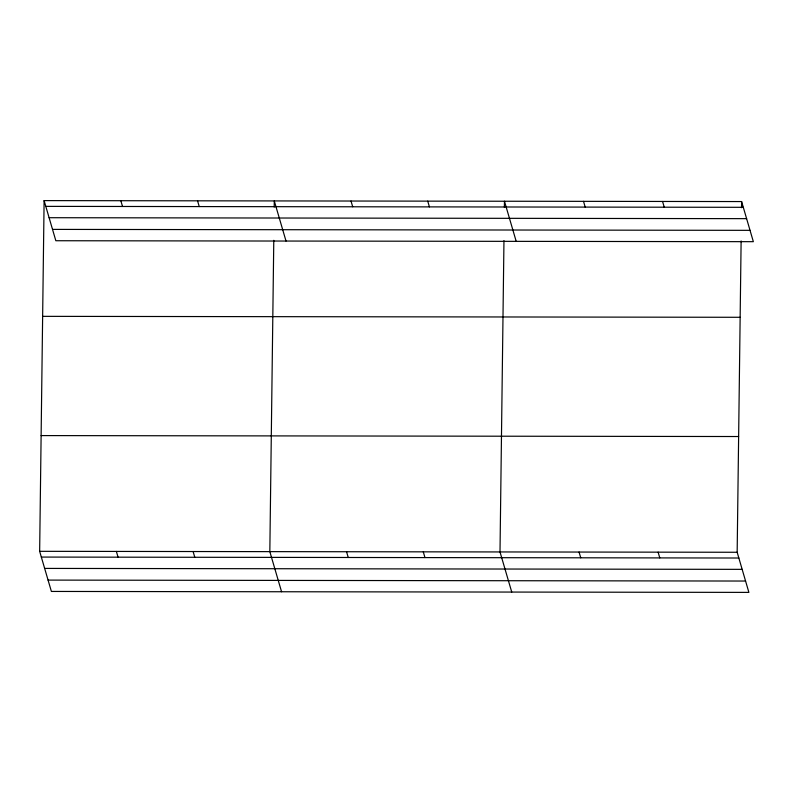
<?xml version="1.0" encoding="UTF-8"?>
<svg xmlns="http://www.w3.org/2000/svg" width="793" height="793" viewBox="0 0 793 793"><rect width="100%" height="100%" fill="white"/><g stroke="black" fill="none" stroke-linecap="round" stroke-linejoin="round"><path stroke-width="1.19" d="M741.118 240.953L737.163 552.265L748.889 592.391L51.386 591.439L39.65 551.323L44.111 200.609L741.614 201.561L753.35 241.677L55.837 240.735L44.111 200.609M273.783 240.319L269.828 551.631L281.565 591.756M274.209 207.082L274.289 200.926L286.015 241.052M503.961 240.636L500.006 551.938L511.743 592.064M504.388 207.389L504.467 201.234L516.193 241.359M741.534 207.716L741.614 201.561M45.786 206.368L743.299 207.31M49.107 217.708L746.619 218.65M52.526 229.395L750.029 230.337M42.634 316.348L740.147 317.289M41.117 435.585L738.63 436.527M39.65 551.323L737.163 552.265M41.335 557.073L738.838 558.014M44.646 568.412L742.159 569.354M48.066 580.099L745.579 581.041M662.561 201.452L664.247 207.201M583.519 201.343L585.194 207.092M658.111 552.156L659.786 557.905M579.059 552.047L580.734 557.796M427.734 201.135L429.419 206.884M351.012 201.025L352.697 206.775M423.284 551.839L424.959 557.588M346.551 551.73L348.236 557.489M197.556 200.817L199.241 206.577M120.833 200.718L122.518 206.467M193.105 551.531L194.781 557.281M116.373 551.422L118.058 557.172"/></g></svg>
